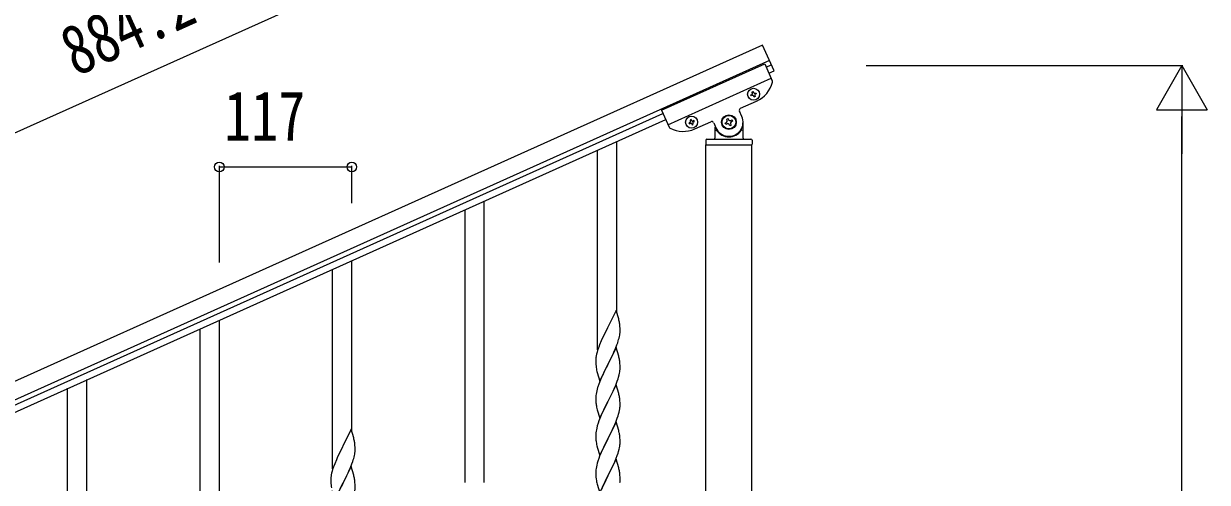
# Model space of a CAD drawing. Units: millimetres, scale not verified. Extents: x -4143 to 4140, y -2900 to 2898.
# Drawn here: x 882 to 1927, y -1161 to -755 of the extents above; entities that cross this region are included whole.
import ezdxf
from ezdxf.enums import TextEntityAlignment as Align

# ---------------------------------------------------------------- set-up
doc = ezdxf.new("R2010")
doc.units = ezdxf.units.MM
doc.header["$LTSCALE"] = 10
doc.layers.add('0-3_YKK_A1', color=4, linetype='Continuous')
doc.layers.add('0-4_YKK_D', color=6, linetype='Continuous')
doc.styles.add('ＭＳ ゴシック', font='')
doc.styles.get('ＭＳ ゴシック').set_extended_font_data('MS Gothic')

msp = doc.modelspace()

# ---------------------------------------------------------------- linework, layer by layer
at = {"layer": '0-3_YKK_A1'}
for p, q in [((1534.57, -774.35), (728.23, -1137.24)), ((1544.83, -797.15), (1534.57, -774.35)), ((1540.72, -788.03), (734.38, -1150.92)), ((1445.34, -832.02), (1536.53, -790.98)), ((1536.53, -790.98), (1543.23, -805.86)), ((1537.77, -793.74), (1542.36, -791.68)), ((1451.08, -844.78), (1542.28, -803.74)), ((1540.24, -799.21), (1544.83, -797.15)), ((1515.24, -830.17), (1529.37, -823.8)), ((1525.59, -818.91), (1524.71, -819.3)), ((1527.82, -816.85), (1528.7, -816.45)), ((777.06, -1136.1), (1446.58, -834.78)), ((1445.34, -832.02), (1452.04, -846.9)), ((1516.29, -837.37), (1514.23, -832.81)), ((779.52, -1141.57), (1449.05, -840.25)), ((1470.48, -842.65), (1469.6, -843.05)), ((1473.5, -842.35), (1474.38, -841.95)), ((1474.66, -848.43), (1488.79, -842.07)), ((1491.44, -843.07), (1493.49, -847.63)), ((1503.35, -843.91), (1502.15, -844.46)), ((1506.42, -841.09), (1507.63, -840.54)), ((1517.39, -856.5), (1517.39, -842.5)), ((1492.39, -847.05), (1492.39, -856.5)), ((1493.39, -849.5), (1493.66, -849.5)), ((1516.39, -849.5), (1516.11, -849.5)), ((1388.89, -1043.77), (1388.89, -867.31)), ((1405.89, -1010.85), (1405.89, -859.67)), ((1484.39, -858.5), (1484.39, -862)), ((1484.64, -862.5), (1525.14, -862.5)), ((1484.64, -1497.48), (1484.64, -862.5)), ((1484.89, -862.5), (1524.89, -862.5)), ((1485.39, -857.5), (1524.39, -857.5)), ((1525.14, -1497.48), (1525.14, -862.5)), ((1525.39, -858.5), (1525.39, -862)), ((1288.89, -1160.91), (1288.89, -912.25)), ((1271.89, -1160.91), (1271.89, -919.89)), ((1171.89, -1116.01), (1171.89, -964.83)), ((1154.89, -1148.93), (1154.89, -972.47)), ((1054.89, -1168.6), (1054.89, -1017.41)), ((1037.89, -1201.51), (1037.89, -1025.05)), ((937.89, -1318.66), (937.89, -1069.99)), ((920.89, -1318.66), (920.89, -1077.63)), ((1387.69, -1092.33), (1387.83, -1093.31)), ((1387.69, -1125.19), (1387.83, -1126.18))]:
    msp.add_line(p, q, dxfattribs=at)
for points in [[(1524.71, -819.3), (1524.32, -818.42), (1525.19, -818.03)], [(1525.68, -816.76), (1525.28, -815.89), (1526.16, -815.49), (1526.55, -816.37)], [(1527.73, -818.99), (1528.13, -819.87), (1527.25, -820.26), (1526.86, -819.39)], [(1528.7, -816.45), (1529.09, -817.33), (1528.21, -817.72)], [(1469.6, -843.05), (1470, -843.92), (1470.87, -843.53)], [(1471.84, -840.99), (1471.44, -840.12), (1470.57, -840.51), (1470.96, -841.39)], [(1472.14, -844.01), (1472.54, -844.89), (1473.41, -844.49), (1473.02, -843.62)], [(1474.38, -841.95), (1473.98, -841.08), (1473.11, -841.47)], [(1502.15, -844.46), (1501.61, -843.25), (1502.81, -842.71)], [(1503.47, -840.97), (1502.93, -839.76), (1504.14, -839.22), (1504.68, -840.42)], [(1506.3, -844.03), (1506.84, -845.24), (1505.64, -845.78), (1505.1, -844.58)], [(1507.63, -840.54), (1508.17, -841.75), (1506.96, -842.29)], [(1405.29, -1008.83), (1398.06, -1023.69), (1397.72, -1024.36), (1394.9, -1030), (1393.34, -1033.28), (1392.23, -1035.75), (1390.76, -1039.27), (1389.99, -1041.3)], [(1408.02, -1018.37), (1407.8, -1017.43), (1407.55, -1016.47), (1405.29, -1008.83)], [(1408.76, -1028.15), (1408.78, -1027.35), (1408.78, -1026.21), (1408.73, -1024.48), (1408.67, -1023.23), (1408.56, -1021.82)], [(1407.87, -1033.5), (1408.2, -1032.09), (1408.47, -1030.72), (1408.66, -1029.41)], [(1388.96, -1044.31), (1388.52, -1045.78), (1388.03, -1047.69), (1387.74, -1049.07), (1387.52, -1050.4)], [(1388.32, -1062.81), (1388.57, -1063.77), (1390.84, -1071.41), (1398.06, -1056.56), (1398.23, -1056.23), (1399.95, -1052.84), (1401.45, -1049.78), (1402.57, -1047.44), (1403.68, -1044.99), (1404.75, -1042.48), (1405.95, -1039.44), (1406.68, -1037.43), (1407.17, -1035.93)], [(1405.29, -1041.69), (1398.06, -1056.56), (1397.9, -1056.89), (1395.11, -1062.42), (1393.79, -1065.19), (1393.34, -1066.15), (1391.59, -1070.12), (1390.56, -1072.65), (1389.99, -1074.17)], [(1408.02, -1051.23), (1407.8, -1050.3), (1407.55, -1049.34), (1405.29, -1041.69)], [(1387.39, -1051.68), (1387.35, -1052.49), (1387.34, -1052.89), (1387.36, -1054.75), (1387.39, -1055.76), (1387.44, -1056.7), (1387.54, -1058.14), (1387.69, -1059.46), (1387.83, -1060.45)], [(1388.32, -1095.68), (1388.64, -1096.88), (1390.84, -1104.28), (1398.06, -1089.42), (1398.23, -1089.09), (1399.95, -1085.71), (1401.45, -1082.65), (1402.57, -1080.3), (1404.11, -1076.86), (1404.96, -1074.85), (1406.33, -1071.3), (1407.01, -1069.3), (1407.47, -1067.82), (1407.99, -1065.89), (1408.3, -1064.5), (1408.54, -1063.14), (1408.7, -1061.85), (1408.76, -1061.02), (1408.78, -1060.22), (1408.78, -1059.07), (1408.73, -1057.35), (1408.67, -1056.1), (1408.56, -1054.69)], [(1405.29, -1074.57), (1398.06, -1089.42), (1397.72, -1090.1), (1394.9, -1095.74), (1393.56, -1098.54), (1392.23, -1101.48), (1390.96, -1104.5), (1390.17, -1106.53), (1389.45, -1108.55), (1388.66, -1111.03), (1388.14, -1112.95), (1387.83, -1114.35), (1387.59, -1115.7), (1387.43, -1117), (1387.37, -1117.83), (1387.34, -1118.63), (1387.36, -1120.49), (1387.39, -1121.5), (1387.44, -1122.44), (1387.52, -1123.6)], [(1408.02, -1084.11), (1407.8, -1083.17), (1407.55, -1082.21), (1405.29, -1074.57)], [(1388.96, -1077.17), (1388.52, -1078.64), (1388.14, -1080.08), (1387.83, -1081.48), (1387.59, -1082.83), (1387.43, -1084.13), (1387.37, -1084.96), (1387.34, -1085.76), (1387.36, -1087.62), (1387.39, -1088.63), (1387.44, -1089.57), (1387.52, -1090.73)], [(1388.32, -1128.55), (1388.57, -1129.5), (1388.64, -1129.75), (1390.84, -1137.15), (1398.06, -1122.29), (1398.23, -1121.96), (1401.01, -1116.42), (1402.12, -1114.12), (1402.79, -1112.69), (1404.11, -1109.73), (1404.96, -1107.71), (1406.33, -1104.17), (1407.01, -1102.17), (1407.47, -1100.69), (1407.99, -1098.76), (1408.3, -1097.37), (1408.54, -1096.01), (1408.7, -1094.72), (1408.76, -1093.89), (1408.78, -1093.09), (1408.78, -1091.94), (1408.73, -1090.22), (1408.67, -1088.97), (1408.56, -1087.56)], [(1405.29, -1107.43), (1398.06, -1122.29), (1397.9, -1122.62), (1394.9, -1128.61), (1393.56, -1131.41), (1392.23, -1134.35), (1390.76, -1137.88), (1389.99, -1139.91)], [(1408.02, -1116.97), (1407.8, -1116.03), (1407.55, -1115.08), (1405.29, -1107.43)], [(1171.29, -1113.99), (1164.06, -1128.85), (1163.72, -1129.52), (1160.9, -1135.16), (1159.34, -1138.44), (1158.23, -1140.91), (1156.76, -1144.43), (1155.99, -1146.46)], [(1174.02, -1123.53), (1173.8, -1122.59), (1173.55, -1121.63), (1171.29, -1113.99)], [(1174.76, -1133.31), (1174.78, -1132.51), (1174.78, -1131.37), (1174.73, -1129.64), (1174.67, -1128.39), (1174.56, -1126.98)], [(1388.11, -1160.48), (1388.32, -1161.42), (1388.64, -1162.62), (1390.84, -1170.02), (1398.06, -1155.16), (1398.23, -1154.83), (1402.79, -1145.56), (1404.11, -1142.6), (1405.37, -1139.57), (1406.33, -1137.04), (1407.01, -1135.03), (1407.47, -1133.56), (1407.99, -1131.63), (1408.3, -1130.23), (1408.54, -1128.88), (1408.7, -1127.59), (1408.76, -1126.76), (1408.78, -1125.96), (1408.78, -1124.81), (1408.73, -1123.08), (1408.67, -1121.84), (1408.56, -1120.43)], [(1173.87, -1138.66), (1174.2, -1137.25), (1174.47, -1135.88), (1174.66, -1134.57)], [(1154.96, -1149.47), (1154.52, -1150.94), (1154.03, -1152.85), (1153.74, -1154.23), (1153.52, -1155.56)], [(1154.32, -1167.97), (1154.57, -1168.93), (1156.84, -1176.57), (1164.06, -1161.72), (1164.23, -1161.39), (1165.95, -1158), (1167.45, -1154.94), (1168.57, -1152.6), (1169.68, -1150.15), (1170.75, -1147.64), (1171.95, -1144.6), (1172.68, -1142.59), (1173.17, -1141.09)], [(1171.29, -1146.85), (1164.06, -1161.72), (1163.9, -1162.05), (1161.11, -1167.58), (1159.79, -1170.35), (1159.34, -1171.31), (1157.59, -1175.28), (1156.56, -1177.81), (1155.99, -1179.33)], [(1174.02, -1156.39), (1173.8, -1155.46), (1173.55, -1154.5), (1171.29, -1146.85)], [(1405.29, -1140.31), (1398.06, -1155.16), (1397.9, -1155.49), (1396.18, -1158.88), (1394.01, -1163.32), (1392.89, -1165.73), (1392.23, -1167.22), (1390.76, -1170.75), (1390.17, -1172.27), (1389.45, -1174.29), (1388.66, -1176.76), (1388.14, -1178.69), (1387.83, -1180.09), (1387.59, -1181.44), (1387.43, -1182.74), (1387.37, -1183.57), (1387.34, -1184.37), (1387.36, -1186.23), (1387.39, -1187.24), (1387.44, -1188.18), (1387.52, -1189.34)], [(1388.96, -1142.91), (1388.66, -1143.9), (1388.14, -1145.82), (1387.83, -1147.22), (1387.59, -1148.57), (1387.43, -1149.87), (1387.37, -1150.7), (1387.34, -1151.49), (1387.36, -1153.36), (1387.39, -1154.37), (1387.44, -1155.31), (1387.52, -1156.47)], [(1408.02, -1149.84), (1407.8, -1148.9), (1407.55, -1147.95), (1405.29, -1140.31)], [(1153.39, -1156.84), (1153.35, -1157.65), (1153.34, -1158.05), (1153.36, -1159.91), (1153.39, -1160.92), (1153.44, -1161.86), (1153.54, -1163.3), (1153.69, -1164.62), (1153.83, -1165.61)], [(1154.32, -1200.84), (1154.64, -1202.04), (1156.84, -1209.44), (1164.06, -1194.58), (1164.23, -1194.25), (1165.95, -1190.87), (1167.45, -1187.81), (1168.57, -1185.46), (1170.11, -1182.02), (1170.96, -1180.01), (1172.33, -1176.46), (1173.01, -1174.46), (1173.47, -1172.98), (1173.99, -1171.05), (1174.3, -1169.66), (1174.54, -1168.3), (1174.7, -1167.01), (1174.76, -1166.18), (1174.78, -1165.38), (1174.78, -1164.23), (1174.73, -1162.51), (1174.67, -1161.26), (1174.56, -1159.85)], [(1408.76, -1159.62), (1408.78, -1158.82), (1408.78, -1157.68), (1408.73, -1155.95), (1408.67, -1154.71), (1408.56, -1153.29)]]:
    msp.add_lwpolyline(points, dxfattribs=at)
for centre, radius in [((1526.7, -817.88), 5.3), ((1504.89, -842.5), 6.5), ((1471.99, -842.5), 5.3), ((1504.89, -842.5), 6)]:
    msp.add_circle(centre, radius, dxfattribs=at)
for centre, radius, start, end in [((1519.11, -801.01), 25, 294.23, 345.73005), ((1541.4, -806.68), 2, 345.73005, 24.23), ((1524.8, -817.16), 0.96, 294.23, 24.23), ((1525.98, -819.78), 0.96, 24.23, 114.23), ((1527.43, -815.97), 0.96, 204.23, 294.23), ((1528.61, -818.6), 0.96, 114.23, 204.23), ((1516.06, -831.99), 2, 114.23, 204.23), ((1470.09, -841.78), 0.96, 294.23, 24.23), ((1471.27, -844.41), 0.96, 24.23, 114.23), ((1472.71, -840.6), 0.96, 204.23, 294.23), ((1473.89, -843.22), 0.96, 114.23, 204.23), ((1489.61, -843.89), 2, 24.23, 114.23), ((1504.89, -842.5), 12.5, 204.23, 24.23), ((1502.27, -841.51), 1.32, 294.23, 24.23), ((1503.89, -845.12), 1.32, 24.23, 114.23), ((1505.88, -839.88), 1.32, 204.23, 294.23), ((1507.51, -843.49), 1.32, 114.23, 204.23), ((1453.86, -846.07), 2, 204.23, 242.72995), ((1464.4, -825.63), 25, 242.72995, 294.23), ((1491.39, -856.5), 1, 270, 0), ((1493.39, -850.5), 1, 90, 180), ((1493.66, -850), 0.5, 33.74899, 90), ((1504.89, -842.5), 13, 213.74899, 326.25101), ((1516.11, -850), 0.5, 90, 146.25101), ((1516.39, -850.5), 1, 0, 90), ((1518.39, -856.5), 1, 180, 270), ((1485.39, -858.5), 1, 90, 180), ((1484.89, -862), 0.5, 180, 270), ((1524.39, -858.5), 1, 0, 90), ((1524.89, -862), 0.5, 270, 0), ((1366.55, -1027.07), 42.37, 9.56725, 11.859), ((1363.7, -1026.67), 45.12, 6.17603, 8.46779), ((1346.77, -1017.22), 63.23, 342.78424, 345.07599), ((1377.34, -1026.15), 31.49, 354.07159, 356.36334), ((1464.59, -1068.55), 79.42, 159.93435, 162.22611), ((1419.33, -1054.29), 32.04, 173.03232, 175.32407), ((1366.43, -1059.94), 42.49, 9.53591, 11.82766), ((1363.83, -1059.54), 45, 6.19632, 8.48807), ((1447.2, -1049.38), 60.39, 190.55951, 192.85127), ((1464.59, -1101.42), 79.42, 159.93435, 162.22611), ((1366.55, -1092.81), 42.37, 9.56725, 11.859), ((1363.7, -1092.41), 45.12, 6.17603, 8.46779), ((1427.47, -1087.28), 40.1, 184.93791, 187.22967), ((1447.2, -1082.24), 60.39, 190.55951, 192.85127), ((1366.55, -1125.68), 42.37, 9.56725, 11.859), ((1132.55, -1132.24), 42.37, 9.56725, 11.859), ((1129.7, -1131.84), 45.12, 6.17603, 8.46779), ((1427.35, -1120.15), 39.98, 184.9569, 187.24866), ((1447.2, -1115.11), 60.39, 190.55951, 192.85127), ((1363.7, -1125.28), 45.12, 6.17603, 8.46779), ((1112.77, -1122.38), 63.23, 342.78424, 345.07599), ((1143.34, -1131.32), 31.49, 354.07159, 356.36334), ((1230.59, -1173.71), 79.42, 159.93435, 162.22611), ((1464.59, -1167.16), 79.42, 159.93435, 162.22611), ((1185.33, -1159.45), 32.04, 173.03232, 175.32407), ((1132.43, -1165.1), 42.49, 9.53591, 11.82766), ((1129.83, -1164.71), 45, 6.19632, 8.48807), ((1427.35, -1153.02), 39.98, 184.9569, 187.24866), ((1448.27, -1148.77), 61.29, 188.71993, 191.01168), ((1366.55, -1158.55), 42.37, 9.56725, 11.859), ((1363.83, -1158.15), 45, 6.19632, 8.48807), ((1377.34, -1157.62), 31.49, 354.07159, 356.36334)]:
    msp.add_arc(centre, radius, start, end, dxfattribs=at)
at = {"layer": '0-4_YKK_D'}
for p, q in [((1452.47, -591.94), (646.13, -954.83)), ((1626.03, -792.5), (1905.89, -792.5)), ((1904.89, -792.5), (1882.39, -831.47)), ((1904.89, -792.5), (1927.39, -831.47)), ((1904.89, -792.5), (1904.89, -870.44)), ((1882.39, -831.47), (1927.39, -831.47)), ((1904.89, -1547.5), (1904.89, -837.5)), ((1054.89, -966.64), (1054.89, -881.12)), ((1054.89, -882.12), (1171.89, -882.12)), ((1171.89, -913.99), (1171.89, -881.12))]:
    msp.add_line(p, q, dxfattribs=at)
for centre in [(1054.89, -882.12), (1171.89, -882.12)]:
    msp.add_circle(centre, 4.25, dxfattribs=at)

# ---------------------------------------------------------------- texts
at = {"layer": '0-4_YKK_D', "style": 'ＭＳ ゴシック', "width": 0.8}
msp.add_text('884.2', height=43.99, rotation=24.23, dxfattribs=at).set_placement((933.57, -814.5), align=Align.BOTTOM_LEFT)
msp.add_text('117', height=43.99, dxfattribs=at).set_placement((1058.99, -872.12), align=Align.BOTTOM_LEFT)

doc.saveas('drawing.dxf')
